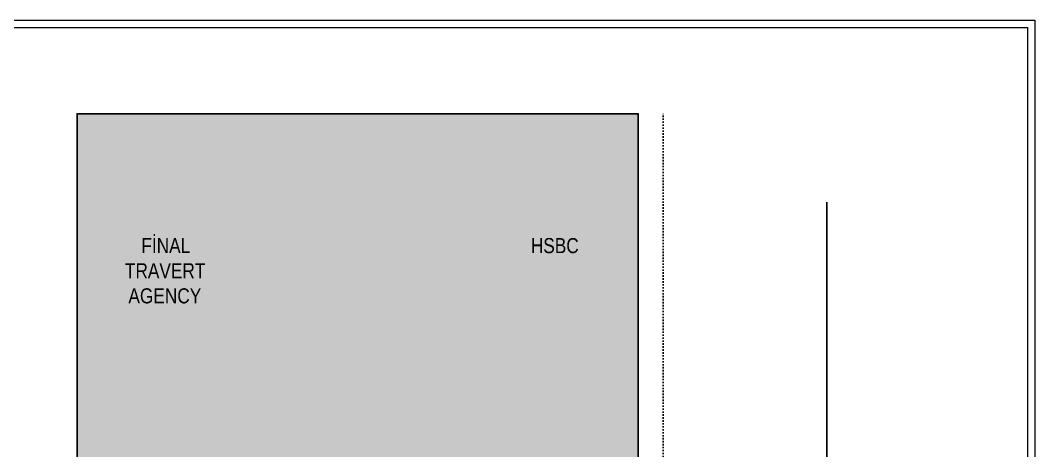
# Model space of a CAD drawing. Header units: millimetres. Extents: x 863 to 22635, y -482 to 12118.
# Drawn here: x 15304 to 18048, y 4375 to 5539 of the extents above; entities that cross this region are included whole.
import ezdxf

# ---------------------------------------------------------------- set-up
doc = ezdxf.new("R2010")
doc.units = ezdxf.units.MM
doc.linetypes.add('JIS_02_1.0', pattern=[2, 1, -1])
for name, color, linetype in [('Existing WALL_0G', 65, 'Continuous'), ('HATCH_0G', 251, 'Continuous'), ('LAND_0G', 251, 'Continuous')]:
    doc.layers.add(name, color=color, linetype=linetype)
doc.layers.add('TXT_0G', color=7, linetype='Continuous', lineweight=13)
doc.styles.add('0G_50', font='ARIALN.TTF', dxfattribs={"height": 50})

# ---------------------------------------------------------------- blocks, each defined once
blk = doc.blocks.new('ANTET-1-150-A3-DIKEY')
for points in [[(165.3, 4014.3), (2761.6, 4014.3), (2761.6, 185.7), (165.3, 185.7)], [(178.5, 4001.1), (2748.5, 4001.1), (2748.5, 198.9), (178.5, 198.9)]]:
    blk.add_lwpolyline(points, close=True)

msp = doc.modelspace()

# ---------------------------------------------------------------- hatches: boundary and pattern name
at = {"layer": 'HATCH_0G'}
h = msp.add_hatch(dxfattribs=at)
h.set_pattern_fill('DOTS', color=256, scale=100, angle=45)
h.set_pattern_definition([(45, (156564.517, -4538.823), (-2.2097087, 6.62912607), [0, -6.25])])
h.paths.add_polyline_path([(15454.04, 4263.66), (15454.04, 4215.66), (15432.04, 4215.66), (15432.04, 4346.66), (15457.04, 4346.66), (15457.04, 5286.66), (16975.04, 5286.66), (16975.04, 4346.66), (16935.04, 4346.66), (16935.04, 4263.66)])
h.paths.add_polyline_path([(16670.9, 4886.65), (16820.89, 4886.65), (16820.89, 4971.47), (16670.9, 4971.47)], flags=24)
h.paths.add_polyline_path([(15587.72, 4741.83), (15825.87, 4741.83), (15825.87, 4963.19), (15587.72, 4963.19)], flags=24)

# ---------------------------------------------------------------- linework, layer by layer
at = {"layer": 'Existing WALL_0G'}
msp.add_lwpolyline([(15454.04, 4263.66), (15454.04, 4215.66), (15432.04, 4215.66), (15432.04, 4346.66), (15457.04, 4346.66), (15457.04, 5286.66), (16975.04, 5286.66), (16975.04, 4346.66), (16935.04, 4346.66), (16935.04, 4263.66)], close=True, dxfattribs=at)
at = {"layer": 'Existing WALL_0G', "linetype": 'JIS_02_1.0', "ltscale": 4}
msp.add_lwpolyline([(17043.04, 3173.66), (17043.04, 5286.66)], dxfattribs=at)
at = {"layer": 'LAND_0G'}
msp.add_lwpolyline([(17485.05, 5047.12), (17485.05, 1197.58)], dxfattribs=at)

# ---------------------------------------------------------------- block references
at = {"layer": 'TXT_0G', "xscale": 1.5, "yscale": 1.5, "zscale": 1.5}
msp.add_blockref('ANTET-1-150-A3-DIKEY', (13905.29, -482.12), dxfattribs=at)

# ---------------------------------------------------------------- texts
at = {"layer": 'TXT_0G', "attachment_point": 1, "style": '0G_50'}
for s, insert, char_height in [('\\pi32.06331;FİNAL \\P\\pi-12.51563;TRAVERT \\P\\pi-2.99675;AGENCY', (15599.07, 4950.28), 40.7436), ('HSBC', (16684.67, 4950.28), 40.744)]:
    msp.add_mtext_dynamic_manual_height_columns(s, width=190.7208, gutter_width=250, heights=[0], dxfattribs=dict(at, insert=insert, char_height=char_height))

doc.saveas('drawing.dxf')
